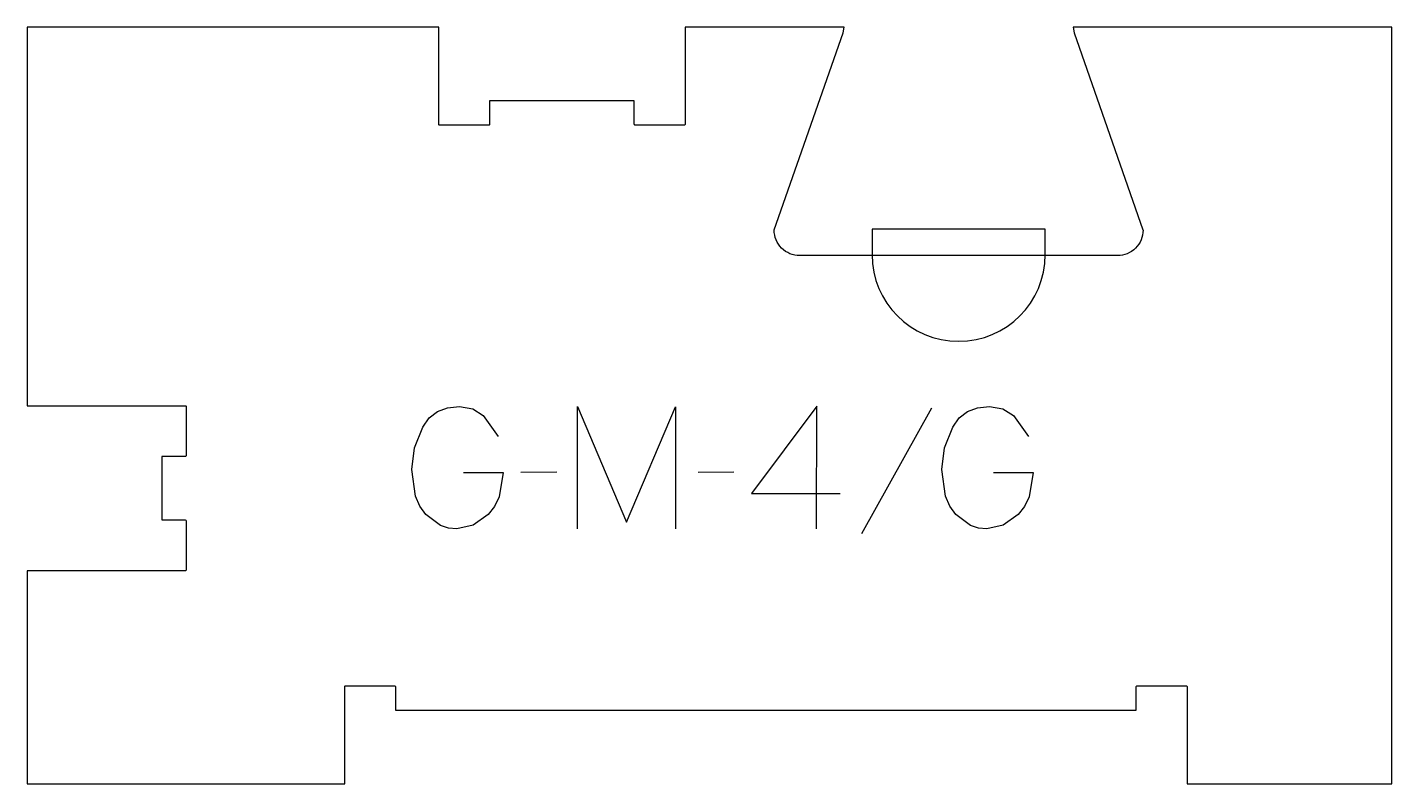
# Model space of a CAD drawing. Header units: millimetres. Extents: x -167 to 168, y -93 to 93.
import ezdxf

# ---------------------------------------------------------------- set-up
doc = ezdxf.new("R2010")
doc.units = ezdxf.units.MM
for name, color, linetype, true_color in [('1_ANYTOOL_1MMDEEP_LABELS_S', 2, 'Continuous', 0xffff00), ('4_ANYTOOL_CUTTHROUGH_OUTSI', 5, 'Continuous', 0x0000ff), ('5_ANYTOOL_HALF_MILL_9MM_IN', 3, 'Continuous', 0x00ff00)]:
    doc.layers.add(name, color=color, linetype=linetype, true_color=true_color)

msp = doc.modelspace()

# ---------------------------------------------------------------- linework, layer by layer
at = {"layer": '1_ANYTOOL_1MMDEEP_LABELS_S'}
for p, q in [((55.31, -0.47), (38.12, -31.24)), ((-36.66, -16.11), (-45.45, -16.2)), ((6.84, -16.11), (-1.95, -16.2)), ((11.12, -21.34), (32.89, -21.34))]:
    msp.add_line(p, q, dxfattribs=at)
for points in [[(-59.55, -16.2), (-49.78, -16.24), (-50.79, -22.17), (-51.94, -24.53), (-53.51, -26.49), (-57.18, -29.13), (-61.18, -30.04), (-63.21, -29.84), (-65.15, -29.19), (-68.76, -26.53), (-70.26, -24.51), (-71.33, -22), (-72.19, -15.51), (-71.53, -10.18), (-69.53, -5.06), (-67.96, -2.84), (-65.92, -1.26), (-63.44, -0.32), (-60.49, 0), (-57.23, -0.57), (-54.66, -2.27), (-50.98, -7.41)], [(-31.52, -30), (-31.52, 0), (-19.52, -28.37), (-7.52, -0.13), (-7.52, -30)], [(27.11, -30), (27.15, 0.04), (11.12, -21.34)], [(70.52, -16.2), (80.29, -16.24), (79.28, -22.17), (78.13, -24.53), (76.57, -26.49), (72.89, -29.13), (68.89, -30.04), (66.86, -29.84), (64.92, -29.19), (61.31, -26.53), (59.81, -24.51), (58.74, -22), (57.88, -15.51), (58.54, -10.18), (60.54, -5.06), (62.11, -2.84), (64.15, -1.26), (66.64, -0.32), (69.58, 0), (72.84, -0.57), (75.41, -2.27), (79.09, -7.41)]]:
    msp.add_lwpolyline(points, dxfattribs=at)
at = {"layer": '4_ANYTOOL_CUTTHROUGH_OUTSI'}
msp.add_lwpolyline([(90.08, 92.97), (90.32, 91.57), (107.21, 43.3), (107.22, 43.22, -0.414214), (100.97, 36.97), (22.97, 36.97, -0.414214), (16.72, 43.22), (16.74, 43.3), (33.64, 91.58), (33.87, 92.97), (-5.11, 92.97), (-5.11, 69.21, -0.414214), (-5.36, 68.96), (-17.36, 68.96, -0.414214), (-17.61, 69.21), (-17.61, 74.96), (-53.11, 74.96), (-53.11, 69.21, -0.414214), (-53.36, 68.96), (-65.36, 68.96, -0.414214), (-65.61, 69.21), (-65.61, 92.97), (-166.56, 92.97), (-166.56, 0.17), (-127.81, 0.17, -0.414366), (-127.56, -0.08), (-127.56, -12.08, -0.414061), (-127.81, -12.33), (-133.56, -12.33), (-133.56, -27.83), (-127.81, -27.83, -0.414061), (-127.56, -28.08), (-127.56, -40.08, -0.414366), (-127.81, -40.33), (-166.56, -40.33), (-166.56, -92.53), (-88.68, -92.54), (-88.68, -68.79, -0.414214), (-88.43, -68.54), (-76.43, -68.54, -0.414214), (-76.18, -68.79), (-76.18, -74.54), (105.56, -74.54), (105.56, -68.79, -0.414214), (105.81, -68.54), (117.81, -68.54, -0.414214), (118.06, -68.79), (118.06, -92.54), (168.25, -92.53), (168.25, 92.97)], format="xyb", close=True, dxfattribs=at)
at = {"layer": '5_ANYTOOL_HALF_MILL_9MM_IN'}
msp.add_lwpolyline([(40.72, 37.22, 1), (83.22, 37.22), (83.22, 43.47), (40.72, 43.47)], format="xyb", close=True, dxfattribs=at)

doc.saveas('drawing.dxf')
